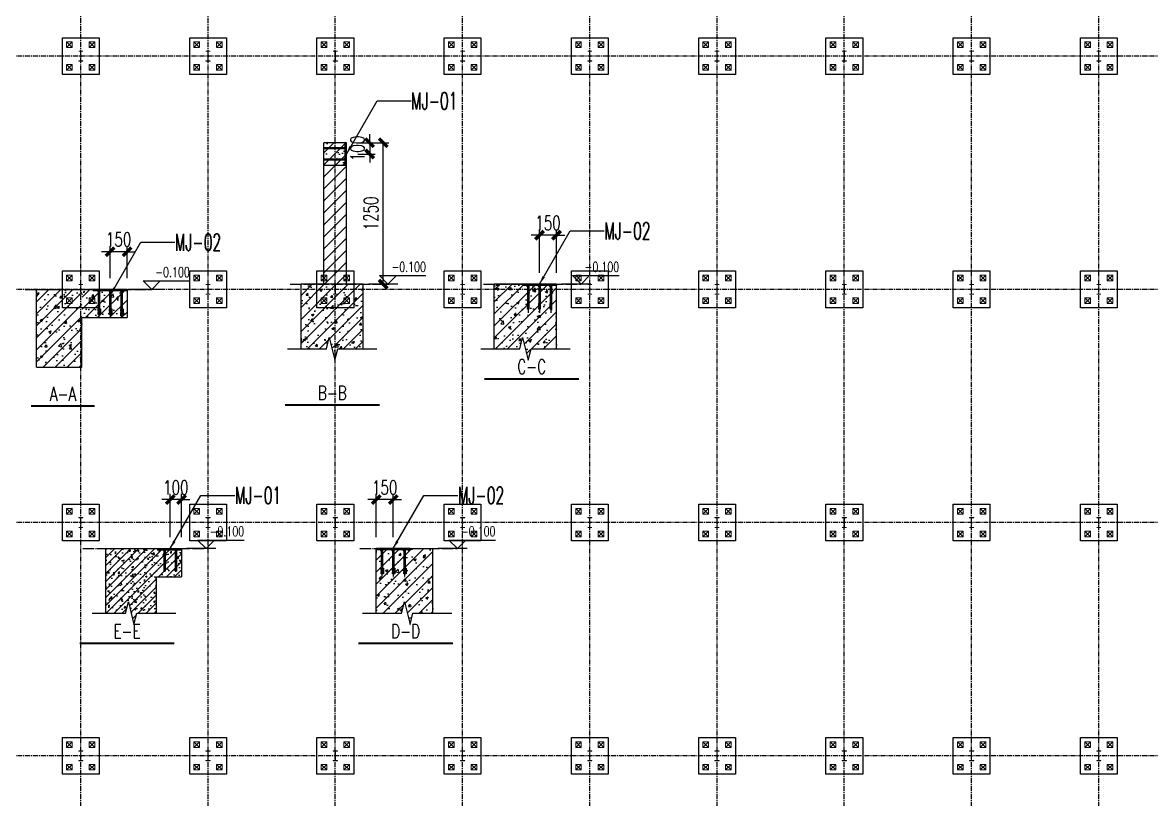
# Model space of a CAD drawing. Extents: x 782294 to 1727252, y -631030 to 17645.
# Drawn here: x 1080437 to 1160275, y -384468 to -329516 of the extents above; entities that cross this region are included whole.
import ezdxf
from ezdxf.enums import TextEntityAlignment as Align

# ---------------------------------------------------------------- set-up
doc = ezdxf.new("R2010")
doc.units = 0
for name, pattern in [('CENTER', [2, 1.25, -0.25, 0.25, -0.25]), ('ZN-CENTER', [2, 1.25, -0.25, 0.25, -0.25]), ('ZN-DOTE', [2.42, 2, -0.2, 0.02, -0.2])]:
    doc.linetypes.add(name, pattern=pattern)
doc.layers.get('Defpoints').update_dxf_attribs({"color": 210})
for name, color, linetype in [('!ZN1-填充-8', 8, 'Continuous'), ('!ZN2-WALL-5', 5, 'Continuous'), ('!ZN3-铝板幕墙-3', 3, 'Continuous'), ('!ZN6-轴线-1', 1, 'ZN-CENTER'), ('20剖面图$0$PUB_HATCH', 8, 'Continuous'), ('2钢材断面', 2, 'Continuous'), ('3符号', 3, 'Continuous'), ('40钢材投影', 40, 'Continuous'), ('ALT_CEN-0-30', 1, 'CENTER'), ('DIM', 173, 'Continuous'), ('DOTE', 1, 'CENTER'), ('S-DOTE1', 140, 'CENTER'), ('S-HATCH1-W', 252, 'Continuous'), ('TEXT', 7, 'Continuous'), ('结构轮廓线', 1, 'Continuous')]:
    doc.layers.add(name, color=color, linetype=linetype)
doc.layers.add('S-col', color=2, linetype='Continuous', lineweight=0)
doc.layers.add('S-zhuang', color=1, linetype='Continuous', lineweight=0)
doc.styles.add('DHTEXT-1', font='romans.shx', dxfattribs={"width": 0.7, "bigfont": 'chinese.shx'})
doc.styles.add('卓越符号', font='ROMANS.shx', dxfattribs={"width": 0.7, "bigfont": 'CHINESE.shx'})
doc.dimstyles.new('ZN50', dxfattribs={"dimscale": 50, "dimtxt": 2.5, "dimasz": 1.5, "dimexe": 1, "dimexo": 2, "dimgap": 0.9, "dimtad": 1, "dimdec": 0, "dimdsep": 46, "dimtxsty": 'DHTEXT-1', "dimblk": 'ARCHTICK', "dimcen": 2.5, "dimclrd": 173, "dimclre": 173, "dimclrt": 7, "dimazin": 2, "dimtfac": 1, "dimtdec": 0, "dimtix": 1, "dimtmove": 2, "dimatfit": 3, "dimfxl": 0, "dimtolj": 1, "dimtzin": 12, "dimarcsym": 0})

# ---------------------------------------------------------------- blocks, each defined once
blk = doc.blocks.new('20250821100646')
at = {"layer": 'DOTE', "ltscale": 280}
for p, q in [((66300, -10067.4), (66300, 92720)), ((75300, -10067.4), (75300, 92720)), ((84300, -10067.4), (84300, 92720)), ((93300, -10067.4), (93300, 92720)), ((102300, -10067.4), (102300, 92720)), ((111300, -10067.4), (111300, 92720)), ((120300, -10067.4), (120300, 92720)), ((129300, -10067.4), (129300, 92720)), ((138300, -10067.4), (138300, 92720)), ((165204.2, 66000), (-11095.8, 66000)), ((165204.2, 49500), (-11095.8, 49500)), ((165204.2, 33000), (-11095.8, 33000)), ((165204.2, 16500), (-11095.8, 16500))]:
    blk.add_line(p, q, dxfattribs=at)
blk = doc.blocks.new('*U411')
at = {"const_width": 0.7}
blk.add_lwpolyline([(-11.26, 0), (11.26, 0)], dxfattribs=at)
at = {"color": 0, "style": '卓越符号', "width": 0.7, "flags": 8}
blk.add_attdef('图名', text='', height=5, dxfattribs=at).set_placement((0, 1.85), align=Align.CENTER)
blk.add_attdef('比例', (14.06, 1.85), '', height=4, dxfattribs=at)
blk = doc.blocks.new('20240319170557')
at = {"layer": '!ZN1-填充-8'}
h = blk.add_hatch(color=252, dxfattribs=at)
h.dxf.hatch_style = 1
h.paths.add_polyline_path([(-105, 114.7), (-112.9, 114.7), (-105, 106.7)])
h = blk.add_hatch(color=252, dxfattribs=at)
h.dxf.hatch_style = 1
h.paths.add_polyline_path([(-95, 106.7), (-105, 106.7), (-105, 114.7), (-95, 114.7)])
h = blk.add_hatch(color=252, dxfattribs=at)
h.dxf.hatch_style = 1
h.paths.add_polyline_path([(-95, 114.7), (-87.1, 114.7), (-95, 106.7)])
h = blk.add_hatch(color=252, dxfattribs=at)
h.dxf.hatch_style = 1
h.paths.add_polyline_path([(-5, 114.7), (-12.9, 114.7), (-5, 106.7)])
h = blk.add_hatch(color=252, dxfattribs=at)
h.dxf.hatch_style = 1
h.paths.add_polyline_path([(5, 106.7), (-5, 106.7), (-5, 114.7), (5, 114.7)])
h = blk.add_hatch(color=252, dxfattribs=at)
h.dxf.hatch_style = 1
h.paths.add_polyline_path([(5, 114.7), (12.9, 114.7), (5, 106.7)])
h = blk.add_hatch(color=252, dxfattribs=at)
h.dxf.hatch_style = 1
h.paths.add_polyline_path([(95, 114.7), (87.1, 114.7), (95, 106.7)])
h = blk.add_hatch(color=252, dxfattribs=at)
h.dxf.hatch_style = 1
h.paths.add_polyline_path([(105, 106.7), (95, 106.7), (95, 114.7), (105, 114.7)])
h = blk.add_hatch(color=252, dxfattribs=at)
h.dxf.hatch_style = 1
h.paths.add_polyline_path([(105, 114.7), (112.9, 114.7), (105, 106.7)])
at = {"color": 8}
for p, q in [((-90.8, -46.3), (-99.2, -46.3)), ((-90.8, -47.3), (-99.2, -47.3)), ((-90.8, -48.4), (-99.2, -48.4)), ((-90.8, -49.4), (-99.2, -49.4)), ((-90.8, -50.5), (-99.2, -50.5)), ((-90.8, -51.5), (-99.2, -51.5)), ((-90.8, -51.5), (-99.2, -51.5)), ((-90.8, -52.6), (-99.2, -52.6)), ((-90.8, -53.6), (-99.2, -53.6)), ((-90.8, -54.6), (-99.2, -54.6)), ((-90.8, -55.7), (-99.2, -55.7)), ((-90.8, -56.7), (-99.2, -56.7)), ((-90.8, -57.8), (-99.2, -57.8)), ((-90.8, -58.8), (-99.2, -58.8)), ((-90.8, -59.9), (-99.2, -59.9)), ((-90.8, -60.9), (-99.2, -60.9)), ((-90.8, -62), (-99.2, -62)), ((-90.8, -62), (-99.2, -62)), ((-90.8, -63), (-99.2, -63)), ((-90.8, -64), (-99.2, -64)), ((-90.8, -65.1), (-99.2, -65.1)), ((-90.8, -66.1), (-99.2, -66.1)), ((-90.8, -67.2), (-99.2, -67.2)), ((-90.8, -68.2), (-99.2, -68.2)), ((-90.8, -69.3), (-99.2, -69.3)), ((-90.8, -70.3), (-99.2, -70.3)), ((-90.8, -71.3), (-99.2, -71.3)), ((-90.8, -72.4), (-99.2, -72.4)), ((-90.8, -73.4), (-99.2, -73.4)), ((-90.8, -74.5), (-99.2, -74.5)), ((-90.8, -75.5), (-99.2, -75.5)), ((-90.8, -76.6), (-99.2, -76.6)), ((-90.8, -77.6), (-99.2, -77.6)), ((-90.8, -78.6), (-99.2, -78.6)), ((-90.8, -79.7), (-99.2, -79.7)), ((-90.8, -80.7), (-99.2, -80.7)), ((-90.8, -81.8), (-99.2, -81.8)), ((-90.8, -82.8), (-99.2, -82.8)), ((-90.8, -83.9), (-99.2, -83.9)), ((-90.8, -84.9), (-99.2, -84.9)), ((-90.8, -86), (-99.2, -86)), ((-90.8, -87), (-99.2, -87)), ((-90.8, -88), (-99.2, -88)), ((-90.8, -89.1), (-99.2, -89.1)), ((-90.8, -90.1), (-99.2, -90.1)), ((-90.8, -91.2), (-99.2, -91.2)), ((-90.8, -92.2), (-99.2, -92.2)), ((-90.8, -93.3), (-99.2, -93.3)), ((-90.8, -94.3), (-99.2, -94.3)), ((9.2, -46.3), (0.8, -46.3)), ((9.2, -47.3), (0.8, -47.3)), ((9.2, -48.4), (0.8, -48.4)), ((9.2, -49.4), (0.8, -49.4)), ((9.2, -50.5), (0.8, -50.5)), ((9.2, -51.5), (0.8, -51.5)), ((9.2, -51.5), (0.8, -51.5)), ((9.2, -52.6), (0.8, -52.6)), ((9.2, -53.6), (0.8, -53.6)), ((9.2, -54.6), (0.8, -54.6)), ((9.2, -55.7), (0.8, -55.7)), ((9.2, -56.7), (0.8, -56.7)), ((9.2, -57.8), (0.8, -57.8)), ((9.2, -58.8), (0.8, -58.8)), ((9.2, -59.9), (0.8, -59.9)), ((9.2, -60.9), (0.8, -60.9)), ((9.2, -62), (0.8, -62)), ((9.2, -62), (0.8, -62)), ((9.2, -63), (0.8, -63)), ((9.2, -64), (0.8, -64)), ((9.2, -65.1), (0.8, -65.1)), ((9.2, -66.1), (0.8, -66.1)), ((9.2, -67.2), (0.8, -67.2)), ((9.2, -68.2), (0.8, -68.2)), ((9.2, -69.3), (0.8, -69.3)), ((9.2, -70.3), (0.8, -70.3)), ((9.2, -71.3), (0.8, -71.3)), ((9.2, -72.4), (0.8, -72.4)), ((9.2, -73.4), (0.8, -73.4)), ((9.2, -74.5), (0.8, -74.5)), ((9.2, -75.5), (0.8, -75.5)), ((9.2, -76.6), (0.8, -76.6)), ((9.2, -77.6), (0.8, -77.6)), ((9.2, -78.6), (0.8, -78.6)), ((9.2, -79.7), (0.8, -79.7)), ((9.2, -80.7), (0.8, -80.7)), ((9.2, -81.8), (0.8, -81.8)), ((9.2, -82.8), (0.8, -82.8)), ((9.2, -83.9), (0.8, -83.9)), ((9.2, -84.9), (0.8, -84.9)), ((9.2, -86), (0.8, -86)), ((9.2, -87), (0.8, -87)), ((9.2, -88), (0.8, -88)), ((9.2, -89.1), (0.8, -89.1)), ((9.2, -90.1), (0.8, -90.1)), ((9.2, -91.2), (0.8, -91.2)), ((9.2, -92.2), (0.8, -92.2)), ((9.2, -93.3), (0.8, -93.3)), ((9.2, -94.3), (0.8, -94.3)), ((109.2, -46.3), (100.8, -46.3)), ((109.2, -47.3), (100.8, -47.3)), ((109.2, -48.4), (100.8, -48.4)), ((109.2, -49.4), (100.8, -49.4)), ((109.2, -50.5), (100.8, -50.5)), ((109.2, -51.5), (100.8, -51.5)), ((109.2, -51.5), (100.8, -51.5)), ((109.2, -52.6), (100.8, -52.6)), ((109.2, -53.6), (100.8, -53.6)), ((109.2, -54.6), (100.8, -54.6)), ((109.2, -55.7), (100.8, -55.7)), ((109.2, -56.7), (100.8, -56.7)), ((109.2, -57.8), (100.8, -57.8)), ((109.2, -58.8), (100.8, -58.8)), ((109.2, -59.9), (100.8, -59.9)), ((109.2, -60.9), (100.8, -60.9)), ((109.2, -62), (100.8, -62)), ((109.2, -62), (100.8, -62)), ((109.2, -63), (100.8, -63)), ((109.2, -64), (100.8, -64)), ((109.2, -65.1), (100.8, -65.1)), ((109.2, -66.1), (100.8, -66.1)), ((109.2, -67.2), (100.8, -67.2)), ((109.2, -68.2), (100.8, -68.2)), ((109.2, -69.3), (100.8, -69.3)), ((109.2, -70.3), (100.8, -70.3)), ((109.2, -71.3), (100.8, -71.3)), ((109.2, -72.4), (100.8, -72.4)), ((109.2, -73.4), (100.8, -73.4)), ((109.2, -74.5), (100.8, -74.5)), ((109.2, -75.5), (100.8, -75.5)), ((109.2, -76.6), (100.8, -76.6)), ((109.2, -77.6), (100.8, -77.6)), ((109.2, -78.6), (100.8, -78.6)), ((109.2, -79.7), (100.8, -79.7)), ((109.2, -80.7), (100.8, -80.7)), ((109.2, -81.8), (100.8, -81.8)), ((109.2, -82.8), (100.8, -82.8)), ((109.2, -83.9), (100.8, -83.9)), ((109.2, -84.9), (100.8, -84.9)), ((109.2, -86), (100.8, -86)), ((109.2, -87), (100.8, -87)), ((109.2, -88), (100.8, -88)), ((109.2, -89.1), (100.8, -89.1)), ((109.2, -90.1), (100.8, -90.1)), ((109.2, -91.2), (100.8, -91.2)), ((109.2, -92.2), (100.8, -92.2)), ((109.2, -93.3), (100.8, -93.3)), ((109.2, -94.3), (100.8, -94.3))]:
    blk.add_line(p, q, dxfattribs=at)
at = {"layer": '2钢材断面'}
for p, q in [((-150, 126.7), (-150, 114.7)), ((150, 126.7), (-150, 126.7)), ((-94, 114.7), (-150, 114.7)), ((94, 114.7), (-94, 114.7)), ((150, 114.7), (94, 114.7)), ((150, 126.7), (150, 114.7))]:
    blk.add_line(p, q, dxfattribs=at)
at = {"layer": '40钢材投影'}
for p, q in [((-105, 106.7), (-112.9, 114.7)), ((-105, 114.7), (-105, -95.3)), ((-95, 114.7), (-95, -95.3)), ((-95, 106.7), (-87.1, 114.7)), ((-5, 106.7), (-12.9, 114.7)), ((-5, 114.7), (-5, -95.3)), ((5, 114.7), (5, -95.3)), ((5, 106.7), (12.9, 114.7)), ((95, 106.7), (87.1, 114.7)), ((95, 114.7), (95, -95.3)), ((105, 114.7), (105, -95.3)), ((105, 106.7), (112.9, 114.7)), ((-95, -95.3), (-105, -95.3)), ((5, -95.3), (-5, -95.3)), ((105, -95.3), (95, -95.3))]:
    blk.add_line(p, q, dxfattribs=at)
for points in [[(-105, -67.3), (-105, -45.3), (-95, -45.3), (-95, -95.3), (-105, -95.3), (-105, -79.3)], [(-95, -67.3), (-95, -45.3), (-85, -45.3), (-85, -95.3), (-95, -95.3), (-95, -79.3)], [(-5, -67.3), (-5, -45.3), (5, -45.3), (5, -95.3), (-5, -95.3), (-5, -79.3)], [(5, -67.3), (5, -45.3), (15, -45.3), (15, -95.3), (5, -95.3), (5, -79.3)], [(95, -67.3), (95, -45.3), (105, -45.3), (105, -95.3), (95, -95.3), (95, -79.3)], [(105, -67.3), (105, -45.3), (115, -45.3), (115, -95.3), (105, -95.3), (105, -79.3)]]:
    blk.add_lwpolyline(points, dxfattribs=at)
at = {"layer": 'ALT_CEN-0-30', "ltscale": 0.3}
for p, q in [((-100, 126.7), (-100, -126.7)), ((0, 126.7), (0, -126.7)), ((100, 126.7), (100, -126.7))]:
    blk.add_line(p, q, dxfattribs=at)
blk = doc.blocks.new('*U24')
at = {"ltscale": 10}
blk.add_line((3.48, 0), (-6.85, 0), dxfattribs=at)
blk.add_lwpolyline([(3, 3), (0, 0), (-3, 3), (13.45, 3)])
at = {"color": 0, "style": '卓越符号', "width": 0.7, "flags": 8}
blk.add_attdef('±0.000', text='', height=3.5, dxfattribs=at).set_placement((13.45, 4.35), align=Align.RIGHT)
blk = doc.blocks.new('_ArchTick')
at = {"color": 0, "linetype": 'ByBlock', "const_width": 0.4}
blk.add_lwpolyline([(-0.5, -0.5), (0.5, 0.5)], dxfattribs=at)
blk = doc.blocks.new('*D358')
at = {"layer": 'Defpoints', "color": 0, "ltscale": 500, "transparency": 16777216}
for p in [(337126.7, -407108.9), (337126.7, -407441.2), (337276.7, -407441.2)]:
    blk.add_point(p, dxfattribs=at)
at = {"layer": 'DIM', "color": 173, "linetype": 'ByBlock', "lineweight": -2, "ltscale": 500, "transparency": 16777216}
for p, q in [((337126.7, -407341.2), (337126.7, -407058.9)), ((337276.7, -407341.2), (337276.7, -407058.9)), ((337126.7, -407108.9), (337051.7, -407108.9)), ((337276.7, -407108.9), (337126.7, -407108.9)), ((337276.7, -407108.9), (337351.7, -407108.9))]:
    blk.add_line(p, q, dxfattribs=at)
at = {"layer": 'DIM', "color": 173, "lineweight": -2, "ltscale": 500, "transparency": 16777216, "xscale": 75, "yscale": 75, "zscale": 75}
blk.add_blockref('_ArchTick', (337126.7, -407108.9), dxfattribs=at)
at = {"layer": 'DIM', "color": 173, "lineweight": -2, "ltscale": 500, "transparency": 16777216, "xscale": 75, "yscale": 75, "zscale": 75, "rotation": 180}
blk.add_blockref('_ArchTick', (337276.7, -407108.9), dxfattribs=at)
at = {"layer": 'DIM', "color": 7, "ltscale": 500, "transparency": 16777216, "insert": (337201.7, -407001.4), "char_height": 125, "attachment_point": 5, "style": 'DHTEXT-1'}
blk.add_mtext('\\A1;150', dxfattribs=at)
blk = doc.blocks.new('A$Cec10f56f')
at = {"layer": '!ZN1-填充-8'}
h = blk.add_hatch(color=252, dxfattribs=at)
h.dxf.hatch_style = 1
h.paths.add_polyline_path([(10, 55), (10, 62.9), (18, 55)])
h = blk.add_hatch(color=252, dxfattribs=at)
h.dxf.hatch_style = 1
h.paths.add_polyline_path([(18, 55), (18, 45), (10, 45), (10, 55)])
h = blk.add_hatch(color=252, dxfattribs=at)
h.dxf.hatch_style = 1
h.paths.add_polyline_path([(10, 45), (10, 37.1), (18, 45)])
h = blk.add_hatch(color=252, dxfattribs=at)
h.dxf.hatch_style = 1
h.paths.add_polyline_path([(10, -45), (10, -37.1), (18, -45)])
h = blk.add_hatch(color=252, dxfattribs=at)
h.dxf.hatch_style = 1
h.paths.add_polyline_path([(18, -45), (18, -55), (10, -55), (10, -45)])
h = blk.add_hatch(color=252, dxfattribs=at)
h.dxf.hatch_style = 1
h.paths.add_polyline_path([(10, -55), (10, -62.9), (18, -55)])
at = {"layer": '2钢材断面'}
for p, q in [((0, 100), (10, 100)), ((0, 100), (0, -100)), ((10, 100), (10, 45)), ((10, 45), (10, -44)), ((10, -44), (10, -100)), ((0, -100), (10, -100))]:
    blk.add_line(p, q, dxfattribs=at)
at = {"layer": '40钢材投影'}
for p, q in [((18, 55), (10, 62.9)), ((10, 55), (200, 55)), ((10, 45), (200, 45)), ((18, 45), (10, 37.1)), ((200, 55), (200, 45)), ((18, -45), (10, -37.1)), ((10, -45), (200, -45)), ((10, -55), (200, -55)), ((18, -55), (10, -62.9)), ((200, -45), (200, -55))]:
    blk.add_line(p, q, dxfattribs=at)
for points in [[(172, 45), (150, 45), (150, 55), (200, 55), (200, 45), (184, 45)], [(172, -55), (150, -55), (150, -45), (200, -45), (200, -55), (184, -55)]]:
    blk.add_lwpolyline(points, dxfattribs=at)
at = {"layer": 'ALT_CEN-0-30', "ltscale": 0.3}
for p, q in [((0, 50), (197.8, 50)), ((0, -50), (197.8, -50))]:
    blk.add_line(p, q, dxfattribs=at)
blk = doc.blocks.new('*U415')
at = {"const_width": 0.7}
blk.add_lwpolyline([(-16.73, 0), (16.73, 0)], dxfattribs=at)
at = {"color": 0, "style": '卓越符号', "width": 0.7, "flags": 8}
blk.add_attdef('图名', text='', height=5, dxfattribs=at).set_placement((0, 1.85), align=Align.CENTER)
blk.add_attdef('比例', (19.53, 1.85), '', height=4, dxfattribs=at)
blk = doc.blocks.new('*D359')
at = {"layer": 'Defpoints', "color": 0, "ltscale": 500, "transparency": 16777216}
for p in [(339215.4, -406191.2), (339215.4, -406291.2), (339421.2, -406291.2)]:
    blk.add_point(p, dxfattribs=at)
at = {"layer": 'DIM', "color": 173, "linetype": 'ByBlock', "lineweight": -2, "ltscale": 500, "transparency": 16777216}
for p, q in [((339421.2, -406191.2), (339421.2, -406116.2)), ((339315.4, -406191.2), (339471.2, -406191.2)), ((339421.2, -406191.2), (339421.2, -406291.2)), ((339315.4, -406291.2), (339471.2, -406291.2)), ((339421.2, -406291.2), (339421.2, -406366.2))]:
    blk.add_line(p, q, dxfattribs=at)
at = {"layer": 'DIM', "color": 173, "lineweight": -2, "ltscale": 500, "transparency": 16777216, "xscale": 75, "yscale": 75, "zscale": 75}
for p, rotation in [((339421.2, -406191.2), 270), ((339421.2, -406291.2), 90)]:
    blk.add_blockref('_ArchTick', p, dxfattribs=dict(at, rotation=rotation))
at = {"layer": 'DIM', "color": 7, "ltscale": 500, "transparency": 16777216, "insert": (339313.7, -406241.2), "char_height": 125, "attachment_point": 5, "rotation": 90, "style": 'DHTEXT-1'}
blk.add_mtext('\\A1;100', dxfattribs=at)
blk = doc.blocks.new('*D360')
at = {"layer": 'Defpoints', "color": 0, "ltscale": 500, "transparency": 16777216}
for p in [(339215.4, -406191.2), (339540.4, -406191.2), (339411.3, -407441.2)]:
    blk.add_point(p, dxfattribs=at)
at = {"layer": 'DIM', "color": 173, "linetype": 'ByBlock', "lineweight": -2, "ltscale": 500, "transparency": 16777216}
for p, q in [((339315.4, -406191.2), (339590.4, -406191.2)), ((339540.4, -407441.2), (339540.4, -406191.2)), ((339511.3, -407441.2), (339590.4, -407441.2))]:
    blk.add_line(p, q, dxfattribs=at)
at = {"layer": 'DIM', "color": 173, "lineweight": -2, "ltscale": 500, "transparency": 16777216, "xscale": 75, "yscale": 75, "zscale": 75}
for p, rotation in [((339540.4, -406191.2), 90), ((339540.4, -407441.2), 270)]:
    blk.add_blockref('_ArchTick', p, dxfattribs=dict(at, rotation=rotation))
at = {"layer": 'DIM', "color": 7, "ltscale": 500, "transparency": 16777216, "insert": (339432.9, -406816.2), "char_height": 125, "attachment_point": 5, "rotation": 90, "style": 'DHTEXT-1'}
blk.add_mtext('\\A1;1250', dxfattribs=at)
blk = doc.blocks.new('20240319182556')
at = {"layer": '!ZN1-填充-8'}
h = blk.add_hatch(color=252, dxfattribs=at)
h.dxf.hatch_style = 1
h.paths.add_polyline_path([(12, 105), (12, 112.9), (20, 105)])
h = blk.add_hatch(color=252, dxfattribs=at)
h.dxf.hatch_style = 1
h.paths.add_polyline_path([(20, 105), (20, 95), (12, 95), (12, 105)])
h = blk.add_hatch(color=252, dxfattribs=at)
h.dxf.hatch_style = 1
h.paths.add_polyline_path([(12, 95), (12, 87.1), (20, 95)])
h = blk.add_hatch(color=252, dxfattribs=at)
h.dxf.hatch_style = 1
h.paths.add_polyline_path([(12, 5), (12, 12.9), (20, 5)])
h = blk.add_hatch(color=252, dxfattribs=at)
h.dxf.hatch_style = 1
h.paths.add_polyline_path([(20, 5), (20, -5), (12, -5), (12, 5)])
h = blk.add_hatch(color=252, dxfattribs=at)
h.dxf.hatch_style = 1
h.paths.add_polyline_path([(12, -5), (12, -12.9), (20, -5)])
h = blk.add_hatch(color=252, dxfattribs=at)
h.dxf.hatch_style = 1
h.paths.add_polyline_path([(12, -95), (12, -87.1), (20, -95)])
h = blk.add_hatch(color=252, dxfattribs=at)
h.dxf.hatch_style = 1
h.paths.add_polyline_path([(20, -95), (20, -105), (12, -105), (12, -95)])
h = blk.add_hatch(color=252, dxfattribs=at)
h.dxf.hatch_style = 1
h.paths.add_polyline_path([(12, -105), (12, -112.9), (20, -105)])
at = {"layer": '2钢材断面'}
for p, q in [((0, 150), (12, 150)), ((0, 150), (0, -150)), ((12, 150), (12, 94)), ((12, 94), (12, -94)), ((12, -94), (12, -150)), ((0, -150), (12, -150))]:
    blk.add_line(p, q, dxfattribs=at)
at = {"layer": '40钢材投影'}
for p, q in [((20, 105), (12, 112.9)), ((12, 105), (222, 105)), ((222, 105), (222, 95)), ((12, 95), (222, 95)), ((20, 95), (12, 87.1)), ((20, 5), (12, 12.9)), ((12, 5), (222, 5)), ((222, 5), (222, -5)), ((12, -5), (222, -5)), ((20, -5), (12, -12.9)), ((20, -95), (12, -87.1)), ((12, -95), (222, -95)), ((222, -95), (222, -105)), ((12, -105), (222, -105)), ((20, -105), (12, -112.9))]:
    blk.add_line(p, q, dxfattribs=at)
for points in [[(194, 95), (172, 95), (172, 105), (222, 105), (222, 95), (206, 95)], [(194, -5), (172, -5), (172, 5), (222, 5), (222, -5), (206, -5)], [(194, -105), (172, -105), (172, -95), (222, -95), (222, -105), (206, -105)]]:
    blk.add_lwpolyline(points, dxfattribs=at)
at = {"layer": 'ALT_CEN-0-30', "ltscale": 0.3}
for p, q in [((0, 100), (253.5, 100)), ((0, 0), (253.5, 0)), ((0, -100), (253.5, -100))]:
    blk.add_line(p, q, dxfattribs=at)
blk = doc.blocks.new('*D361')
at = {"layer": 'Defpoints', "color": 0, "ltscale": 500, "transparency": 16777216}
for p in [(340922.5, -407008.3), (340922.5, -407441.2), (341072.5, -407441.2)]:
    blk.add_point(p, dxfattribs=at)
at = {"layer": 'DIM', "color": 173, "linetype": 'ByBlock', "lineweight": -2, "ltscale": 500, "transparency": 16777216}
for p, q in [((340922.5, -407341.2), (340922.5, -406958.3)), ((341072.5, -407341.2), (341072.5, -406958.3)), ((340922.5, -407008.3), (340847.5, -407008.3)), ((341072.5, -407008.3), (340922.5, -407008.3)), ((341072.5, -407008.3), (341147.5, -407008.3))]:
    blk.add_line(p, q, dxfattribs=at)
at = {"layer": 'DIM', "color": 173, "lineweight": -2, "ltscale": 500, "transparency": 16777216, "xscale": 75, "yscale": 75, "zscale": 75}
blk.add_blockref('_ArchTick', (340922.5, -407008.3), dxfattribs=at)
at = {"layer": 'DIM', "color": 173, "lineweight": -2, "ltscale": 500, "transparency": 16777216, "xscale": 75, "yscale": 75, "zscale": 75, "rotation": 180}
blk.add_blockref('_ArchTick', (341072.5, -407008.3), dxfattribs=at)
at = {"layer": 'DIM', "color": 7, "ltscale": 500, "transparency": 16777216, "insert": (340997.5, -406900.8), "char_height": 125, "attachment_point": 5, "style": 'DHTEXT-1'}
blk.add_mtext('\\A1;150', dxfattribs=at)
blk = doc.blocks.new('*U416')
at = {"const_width": 0.7}
blk.add_lwpolyline([(-16.73, 0), (16.73, 0)], dxfattribs=at)
at = {"color": 0, "style": '卓越符号', "width": 0.7, "flags": 8}
blk.add_attdef('图名', text='', height=5, dxfattribs=at).set_placement((0, 1.85), align=Align.CENTER)
blk.add_attdef('比例', (19.53, 1.85), '', height=4, dxfattribs=at)
blk = doc.blocks.new('*D362')
at = {"layer": 'Defpoints', "color": 0, "ltscale": 500, "transparency": 16777216}
for p in [(342669.2, -407008.3), (342669.2, -407441.2), (342819.2, -407441.2)]:
    blk.add_point(p, dxfattribs=at)
at = {"layer": 'DIM', "color": 173, "linetype": 'ByBlock', "lineweight": -2, "ltscale": 500, "transparency": 16777216}
for p, q in [((342669.2, -407341.2), (342669.2, -406958.3)), ((342819.2, -407341.2), (342819.2, -406958.3)), ((342669.2, -407008.3), (342594.2, -407008.3)), ((342819.2, -407008.3), (342669.2, -407008.3)), ((342819.2, -407008.3), (342894.2, -407008.3))]:
    blk.add_line(p, q, dxfattribs=at)
at = {"layer": 'DIM', "color": 173, "lineweight": -2, "ltscale": 500, "transparency": 16777216, "xscale": 75, "yscale": 75, "zscale": 75}
blk.add_blockref('_ArchTick', (342669.2, -407008.3), dxfattribs=at)
at = {"layer": 'DIM', "color": 173, "lineweight": -2, "ltscale": 500, "transparency": 16777216, "xscale": 75, "yscale": 75, "zscale": 75, "rotation": 180}
blk.add_blockref('_ArchTick', (342819.2, -407008.3), dxfattribs=at)
at = {"layer": 'DIM', "color": 7, "ltscale": 500, "transparency": 16777216, "insert": (342744.2, -406900.8), "char_height": 125, "attachment_point": 5, "style": 'DHTEXT-1'}
blk.add_mtext('\\A1;150', dxfattribs=at)
blk = doc.blocks.new('*U417')
at = {"const_width": 0.7}
blk.add_lwpolyline([(-16.73, 0), (16.73, 0)], dxfattribs=at)
at = {"color": 0, "style": '卓越符号', "width": 0.7, "flags": 8}
blk.add_attdef('图名', text='', height=5, dxfattribs=at).set_placement((0, 1.85), align=Align.CENTER)
blk.add_attdef('比例', (19.53, 1.85), '', height=4, dxfattribs=at)
blk = doc.blocks.new('*D363')
at = {"layer": 'Defpoints', "color": 0, "ltscale": 500, "transparency": 16777216}
for p in [(345208.9, -407008.3), (345208.9, -407441.2), (345308.9, -407441.2)]:
    blk.add_point(p, dxfattribs=at)
at = {"layer": 'DIM', "color": 173, "linetype": 'ByBlock', "lineweight": -2, "ltscale": 500, "transparency": 16777216}
for p, q in [((345208.9, -407341.2), (345208.9, -406958.3)), ((345308.9, -407341.2), (345308.9, -406958.3)), ((345208.9, -407008.3), (345133.9, -407008.3)), ((345308.9, -407008.3), (345208.9, -407008.3)), ((345308.9, -407008.3), (345383.9, -407008.3))]:
    blk.add_line(p, q, dxfattribs=at)
at = {"layer": 'DIM', "color": 173, "lineweight": -2, "ltscale": 500, "transparency": 16777216, "xscale": 75, "yscale": 75, "zscale": 75}
blk.add_blockref('_ArchTick', (345208.9, -407008.3), dxfattribs=at)
at = {"layer": 'DIM', "color": 173, "lineweight": -2, "ltscale": 500, "transparency": 16777216, "xscale": 75, "yscale": 75, "zscale": 75, "rotation": 180}
blk.add_blockref('_ArchTick', (345308.9, -407008.3), dxfattribs=at)
at = {"layer": 'DIM', "color": 7, "ltscale": 500, "transparency": 16777216, "insert": (345258.9, -406900.8), "char_height": 125, "attachment_point": 5, "style": 'DHTEXT-1'}
blk.add_mtext('\\A1;100', dxfattribs=at)
blk = doc.blocks.new('*U412')
at = {"const_width": 0.7}
blk.add_lwpolyline([(-16.73, 0), (16.73, 0)], dxfattribs=at)
at = {"color": 0, "style": '卓越符号', "width": 0.7, "flags": 8}
blk.add_attdef('图名', text='', height=5, dxfattribs=at).set_placement((0, 1.85), align=Align.CENTER)
blk.add_attdef('比例', (19.53, 1.85), '', height=4, dxfattribs=at)
blk = doc.blocks.new('20250922145540')
at = {"layer": 'S-col'}
blk.add_lwpolyline([(-195790, 766820), (-195490, 766820), (-195490, 766808), (-195636, 766808), (-195636, 766132), (-195490, 766132), (-195490, 766120), (-195790, 766120), (-195790, 766132), (-195644, 766132), (-195644, 766808), (-195790, 766808)], close=True, dxfattribs=at)
blk = doc.blocks.new('S-ZHUANG-400')
at = {"layer": 'S-zhuang'}
for p, q in [((200, -200), (-200, 200)), ((-200, -200), (200, 200))]:
    blk.add_line(p, q, dxfattribs=at)
blk.add_lwpolyline([(-200, 200), (200, 200), (200, -200), (-200, -200)], close=True, dxfattribs=at)
blk = doc.blocks.new('CT4')
at = {"layer": 'S-DOTE1', "ltscale": 0.25}
for p, q in [((-99971, -169242), (-100091, -169242)), ((-100031, -169182), (-100031, -169302))]:
    blk.add_line(p, q, dxfattribs=at)
at = {"layer": 'S-HATCH1-W'}
blk.add_lwpolyline([(-101331, -170542), (-101331, -167942), (-98731, -167942), (-98731, -170542)], close=True, dxfattribs=at)
at = {"layer": 'S-zhuang', "rotation": 90}
for p in [(-100831, -168442), (-99231, -168442), (-100831, -170042), (-99231, -170042)]:
    blk.add_blockref('S-ZHUANG-400', p, dxfattribs=at)
blk = doc.blocks.new('A$C8df6222d')
at = {"layer": 'S-col'}
blk.add_lwpolyline([(129150, 49850), (129450, 49850), (129450, 49838), (129304, 49838), (129304, 49162), (129450, 49162), (129450, 49150), (129150, 49150), (129150, 49162), (129296, 49162), (129296, 49838), (129150, 49838)], close=True, dxfattribs=at)
for p in [(261940, -700470), (270940, -700470), (279940, -700470), (288940, -700470), (297940, -700470), (306940, -700470), (315940, -700470), (324940, -700470), (333940, -700470), (261940, -716970), (270940, -716970), (279940, -716970), (288940, -716970), (297940, -716970), (306940, -716970), (315940, -716970), (333940, -716970), (261940, -733470), (270940, -733470), (279940, -733470), (288940, -733470), (297940, -733470), (306940, -733470), (315940, -733470), (324940, -733470), (333940, -733470), (261940, -749970), (270940, -749970), (279940, -749970), (288940, -749970), (297940, -749970), (306940, -749970), (315940, -749970), (324940, -749970), (333940, -749970)]:
    blk.add_blockref('20250922145540', p)
at = {"layer": 'S-zhuang'}
for p in [(166331, 235242), (175331, 235242), (184331, 235242), (193331, 235242), (202331, 235242), (211331, 235242), (220331, 235242), (229331, 235242), (238331, 235242), (166331, 218742), (175331, 218742), (184331, 218742), (193331, 218742), (202331, 218742), (211331, 218742), (220331, 218742), (229331, 218742), (238331, 218742), (166331, 202242), (175331, 202242), (184331, 202242), (193331, 202242), (202331, 202242), (211331, 202242), (220331, 202242), (229331, 202242), (238331, 202242), (166331, 185742), (175331, 185742), (184331, 185742), (193331, 185742), (202331, 185742), (211331, 185742), (220331, 185742), (229331, 185742), (238331, 185742)]:
    blk.add_blockref('CT4', p, dxfattribs=at)
blk = doc.blocks.new('20250913091938')
at = {"layer": '20剖面图$0$PUB_HATCH'}
h = blk.add_hatch(dxfattribs=at)
h.set_pattern_fill('钢筋混凝土', color=256, scale=30, style=0)
h.set_pattern_definition([(45, (1031571.1, -567171.155), (-53.0330086, 53.0330086), []), (50, (1031571.1, -567171.16), (215.178055, -18.82564), [22.5, -247.5]), (355, (1031571.1, -567171.16), (-41.6254, 225.65764), [18, -198]), (100.4514, (1031589.03, -567172.72), (173.552815, 206.831863), [19.122057, -210.342634]), (46.1842, (1031571.1, -567111.16), (320.172315, -49.655704), [33.75, -371.25]), (96.6356, (1031597.78, -567115.3), (280.39881, 292.23536), [28.68309, -315.5139]), (351.1842, (1031571.1, -567111.16), (280.39858, 292.23558), [27, -297]), (21, (1031601.1, -567126.16), (179.072116, -120.785667), [22.5, -247.5]), (326, (1031601.1, -567126.16), (72.9946, 217.545014), [18, -198]), (71.4514, (1031616.02, -567136.22), (252.06679, 96.75915), [19.122057, -210.342634]), (37.5, (1031571.1, -567171.155), (3.6479566, 99.868156), [0, -195.6, 0, -201, 0, -198.75]), (7.5, (1031571.1, -567171.16), (78.920861, 118.323514), [0, -114.6, 0, -191.1, 0, -75.75]), (327.5, (1031504.2, -567171.155), (160.146731, -6.7664615), [0, -75, 0, -234, 0, -310.5]), (317.5, (1031474.2, -567171.16), (174.95585, 30.031495), [0, -97.5, 0, -155.4, 0, -220.5])])
h.paths.add_polyline_path([(167.1, 298.8), (167.1, 986.3), (-232.9, 986.3), (-232.9, 298.8)])
h = blk.add_hatch(dxfattribs=at)
h.set_pattern_fill('钢筋混凝土', color=256, scale=30, style=0)
h.set_pattern_definition([(45, (1654277.55, -567221.155), (-53.0330086, 53.0330086), []), (50, (1654277.55, -567221.16), (215.178055, -18.82564), [22.5, -247.5]), (355, (1654277.55, -567221.16), (-41.6254, 225.65764), [18, -198]), (100.4514, (1654295.48, -567222.72), (173.552815, 206.831863), [19.122057, -210.342634]), (46.1842, (1654277.55, -567161.16), (320.172315, -49.655704), [33.75, -371.25]), (96.6356, (1654304.23, -567165.3), (280.39881, 292.23536), [28.683086, -315.5139]), (351.1842, (1654277.55, -567161.16), (280.398584, 292.23558), [27, -297]), (21, (1654307.55, -567176.16), (179.072116, -120.785667), [22.5, -247.5]), (326, (1654307.55, -567176.16), (72.9946, 217.545014), [18, -198]), (71.4514, (1654322.47, -567186.22), (252.066789, 96.75915), [19.122057, -210.342634]), (37.5, (1654277.55, -567221.155), (3.6479566, 99.868156), [0, -195.6, 0, -201, 0, -198.75]), (7.5, (1654277.55, -567221.16), (78.920861, 118.3235136), [0, -114.6, 0, -191.1, 0, -75.75]), (327.5, (1654210.65, -567221.155), (160.146731, -6.7664615), [0, -75, 0, -234, 0, -310.5]), (317.5, (1654180.65, -567221.16), (174.955851, 30.031495), [0, -97.5, 0, -155.4, 0, -220.5])])
h.paths.add_polyline_path([(168.8, 986.3), (168.8, 736.3), (567.1, 736.3), (567.1, 986.3)])
at = {"layer": '!ZN2-WALL-5'}
for p, q in [((-232.9, 298.8), (-232.9, 986.3)), ((-232.9, 986.3), (567.1, 986.3)), ((567.1, 986.3), (567.1, 736.3)), ((167.1, 298.8), (167.1, 736.3)), ((167.1, 736.3), (567.1, 736.3)), ((-232.9, 298.8), (167.1, 298.8))]:
    blk.add_line(p, q, dxfattribs=at)
at = {"layer": '!ZN6-轴线-1', "color": 1, "linetype": 'ZN-DOTE', "ltscale": 50}
blk.add_line((-335.2, 986.3), (785.3, 986.3), dxfattribs=at)
at = {"layer": '3符号', "color": 7}
ref = blk.add_blockref('*U24', (785.3, 986.3), dxfattribs=dict(at, xscale=25, yscale=25, zscale=25))
ref.add_attrib('±0.000', '-0.100', dxfattribs={"layer": '0', "color": 0, "height": 87.5, "style": '卓越符号', "width": 0.7}).set_placement((1121.6, 1095), align=Align.RIGHT)
ref = blk.add_blockref('*U411', (0, -46.2), dxfattribs=dict(at, xscale=25, yscale=25, zscale=25))
ref.add_attrib('图名', 'A-A', dxfattribs={"layer": '0', "color": 0, "height": 125, "style": '卓越符号', "width": 0.7}).set_placement((0, 0), align=Align.CENTER)
at = {"layer": 'ALT_CEN-0-30', "linetype": 'ByBlock', "ltscale": 50}
blk.add_blockref('20240319170557', (417.1, 859.6), dxfattribs=at)
at = {"layer": 'TEXT', "ltscale": 500, "style": 'DHTEXT-1', "width": 0.6}
blk.add_text('MJ-02', height=150, dxfattribs=at).set_placement((989.9, 1402.3), align=Align.MIDDLE_LEFT)
at = {"layer": 'DIM', "ltscale": 500}
dim = blk.add_linear_dim(base=(417.1, 1318.6), p1=(567.1, 986.3), p2=(417.1, 986.3), dimstyle='ZN50', dxfattribs=at)
dim.commit()
dim.dimension.update_dxf_attribs({"geometry": '*D358', "text_midpoint": (492.1, 1426.1), "insert": (-336709.6, 408427.5)})
at = {"layer": 'DIM', "color": 1}
blk.add_leader([(417.1, 931.9), (688.7, 1402.3), (989.9, 1402.3)], dimstyle='ZN50', dxfattribs=at)
blk = doc.blocks.new('20250913091942')
at = {"layer": '20剖面图$0$PUB_HATCH'}
h = blk.add_hatch(dxfattribs=at)
h.set_pattern_fill('钢筋混凝土', color=256, scale=30, style=0)
h.set_pattern_definition([(45, (1565913.33, -567137.495), (-53.0330086, 53.0330086), []), (50, (1565913.33, -567137.5), (215.178055, -18.82564), [22.5, -247.5]), (355, (1565913.33, -567137.5), (-41.6254, 225.65764), [18, -198]), (100.4514, (1565931.26, -567139.06), (173.552815, 206.831863), [19.122057, -210.342634]), (46.1842, (1565913.33, -567077.5), (320.172315, -49.655704), [33.75, -371.25]), (96.6356, (1565940, -567081.63), (280.39881, 292.23536), [28.683086, -315.5139]), (351.1842, (1565913.33, -567077.5), (280.398584, 292.23558), [27, -297]), (21, (1565943.33, -567092.5), (179.072116, -120.785667), [22.5, -247.5]), (326, (1565943.33, -567092.5), (72.9946, 217.545014), [18, -198]), (71.4514, (1565958.25, -567102.56), (252.066789, 96.75915), [19.122057, -210.342634]), (37.5, (1565913.33, -567137.495), (3.6479566, 99.868156), [0, -195.6, 0, -201, 0, -198.75]), (7.5, (1565913.33, -567137.49), (78.920861, 118.3235136), [0, -114.6, 0, -191.1, 0, -75.75]), (327.5, (1565846.43, -567137.495), (160.146731, -6.7664615), [0, -75, 0, -234, 0, -310.5]), (317.5, (1565816.43, -567137.5), (174.955851, 30.031495), [0, -97.5, 0, -155.4, 0, -220.5])])
h.paths.add_polyline_path([(125.3, 2120), (-74.7, 2120), (-74.7, 2320), (125.3, 2320)])
h = blk.add_hatch(dxfattribs=at)
h.set_pattern_fill('普通砖', color=256, scale=30, style=0)
h.set_pattern_definition([(45, (1565913.33, -567033.64), (-53.0330298, 53.0330298), [])])
h.paths.add_polyline_path([(-74.7, 2120), (125.3, 2120), (125.3, 1070), (-74.7, 1070)])
h = blk.add_hatch(dxfattribs=at)
h.set_pattern_fill('钢筋混凝土', color=256, scale=30, style=0)
h.set_pattern_definition([(45, (1565963.33, -567087.495), (-53.0330086, 53.0330086), []), (50, (1565963.33, -567087.5), (215.178055, -18.82564), [22.5, -247.5]), (355, (1565963.33, -567087.5), (-41.6254, 225.65764), [18, -198]), (100.4514, (1565981.26, -567089.06), (173.552815, 206.831863), [19.122057, -210.342634]), (46.1842, (1565963.33, -567027.5), (320.172315, -49.655704), [33.75, -371.25]), (96.6356, (1565990, -567031.63), (280.39881, 292.23536), [28.683086, -315.5139]), (351.1842, (1565963.33, -567027.5), (280.398584, 292.23558), [27, -297]), (21, (1565993.33, -567042.5), (179.072116, -120.785667), [22.5, -247.5]), (326, (1565993.33, -567042.5), (72.9946, 217.545014), [18, -198]), (71.4514, (1566008.25, -567052.56), (252.066789, 96.75915), [19.122057, -210.342634]), (37.5, (1565963.33, -567087.495), (3.6479566, 99.868156), [0, -195.6, 0, -201, 0, -198.75]), (7.5, (1565963.33, -567087.49), (78.920861, 118.3235136), [0, -114.6, 0, -191.1, 0, -75.75]), (327.5, (1565896.43, -567087.495), (160.146731, -6.7664615), [0, -75, 0, -234, 0, -310.5]), (317.5, (1565866.43, -567087.5), (174.955851, 30.031495), [0, -97.5, 0, -155.4, 0, -220.5])])
h.paths.add_polyline_path([(-275.7, 498.6), (-50.7, 498.6), (-25.7, 598.6), (24.3, 398.6), (49.3, 498.6), (274.3, 498.6), (274.3, 1070), (-275.7, 1070)])
at = {"layer": '!ZN2-WALL-5'}
for p, q in [((-74.7, 2120), (-74.7, 2320)), ((125.3, 2320), (-74.7, 2320)), ((-74.7, 1070), (-74.7, 2120)), ((125.3, 2120), (-74.7, 2120)), ((125.3, 1070), (125.3, 2120)), ((274.3, 1070), (-275.7, 1070)), ((-275.7, 498.6), (-275.7, 1070)), ((274.3, 498.6), (274.3, 1070))]:
    blk.add_line(p, q, dxfattribs=at)
at = {"layer": '!ZN6-轴线-1', "color": 1, "linetype": 'ZN-DOTE', "ltscale": 50}
blk.add_line((-370.5, 1070), (492.5, 1070), dxfattribs=at)
at = {"layer": '3符号'}
blk.add_lwpolyline([(-395.7, 498.6), (-50.7, 498.6), (-25.7, 598.6), (24.3, 398.6), (49.3, 498.6), (394.3, 498.6)], dxfattribs=at)
at = {"layer": '3符号', "color": 7}
ref = blk.add_blockref('*U24', (492.5, 1070), dxfattribs=dict(at, xscale=25, yscale=25, zscale=25))
ref.add_attrib('±0.000', '-0.100', dxfattribs={"layer": '0', "color": 0, "height": 87.5, "style": '卓越符号', "width": 0.7}).set_placement((828.7, 1178.7), align=Align.RIGHT)
ref = blk.add_blockref('*U415', (0, 0), dxfattribs=dict(at, xscale=25, yscale=25, zscale=25))
ref.add_attrib('图名', 'B-B', dxfattribs={"layer": '0', "color": 0, "height": 125, "style": '卓越符号', "width": 0.7}).set_placement((0, 46.2), align=Align.CENTER)
at = {"layer": '40钢材投影', "color": 2, "ltscale": 500, "rotation": 180}
blk.add_blockref('A$Cec10f56f', (125.3, 2220), dxfattribs=at)
at = {"layer": 'TEXT', "ltscale": 500, "style": 'DHTEXT-1', "width": 0.6}
blk.add_text('MJ-01', height=150, dxfattribs=at).set_placement((698, 2690.3), align=Align.MIDDLE_LEFT)
at = {"layer": 'DIM', "ltscale": 500}
for base, p1, p2, picture, middle in [((331.1, 2220), (125.3, 2320), (125.3, 2220), '*D359', (223.6, 2270)), ((450.3, 2320), (321.3, 1070), (125.3, 2320), '*D360', (342.8, 1695))]:
    dim = blk.add_linear_dim(base=base, p1=p1, p2=p2, angle=90, dimstyle='ZN50', dxfattribs=at)
    dim.commit()
    dim.dimension.update_dxf_attribs({"geometry": picture, "text_midpoint": middle, "insert": (-339090.1, 408511.2)})
at = {"layer": 'DIM', "color": 1}
blk.add_leader([(125.3, 2220), (396.8, 2690.3), (698, 2690.3)], dimstyle='ZN50', dxfattribs=at)
blk = doc.blocks.new('20250913091946')
at = {"layer": '20剖面图$0$PUB_HATCH'}
h = blk.add_hatch(dxfattribs=at)
h.set_pattern_fill('钢筋混凝土', color=256, scale=30, style=0)
h.set_pattern_definition([(45, (1565907.2, -567319.09), (-53.0330086, 53.0330086), []), (50, (1565907.2, -567319.1), (215.178055, -18.82564), [22.5, -247.5]), (355, (1565907.2, -567319.1), (-41.6254, 225.65764), [18, -198]), (100.4514, (1565925.13, -567320.66), (173.552815, 206.831863), [19.122057, -210.342634]), (46.1842, (1565907.2, -567259.1), (320.172315, -49.655704), [33.75, -371.25]), (96.6356, (1565933.88, -567263.23), (280.39881, 292.23536), [28.683086, -315.5139]), (351.1842, (1565907.2, -567259.1), (280.398584, 292.23558), [27, -297]), (21, (1565937.2, -567274.1), (179.072116, -120.785667), [22.5, -247.5]), (326, (1565937.2, -567274.1), (72.9946, 217.545014), [18, -198]), (71.4514, (1565952.12, -567284.16), (252.066789, 96.75915), [19.122057, -210.342634]), (37.5, (1565907.2, -567319.09), (3.6479566, 99.868156), [0, -195.6, 0, -201, 0, -198.75]), (7.5, (1565907.2, -567319.09), (78.920861, 118.3235136), [0, -114.6, 0, -191.1, 0, -75.75]), (327.5, (1565840.3, -567319.09), (160.146731, -6.7664615), [0, -75, 0, -234, 0, -310.5]), (317.5, (1565810.3, -567319.09), (174.955851, 30.031495), [0, -97.5, 0, -155.4, 0, -220.5])])
h.paths.add_polyline_path([(-331.9, 267), (-106.9, 267), (-81.9, 367), (-31.9, 167), (-6.9, 267), (218.1, 267), (218.1, 838.4), (-331.9, 838.4)])
at = {"layer": '!ZN2-WALL-5'}
for p, q in [((-331.9, 267), (-331.9, 838.4)), ((218.1, 838.4), (-331.9, 838.4)), ((218.1, 267), (218.1, 838.4))]:
    blk.add_line(p, q, dxfattribs=at)
at = {"layer": '!ZN6-轴线-1', "color": 1, "linetype": 'ZN-DOTE', "ltscale": 50}
blk.add_line((-426.6, 838.4), (436.4, 838.4), dxfattribs=at)
at = {"layer": '3符号'}
blk.add_lwpolyline([(-451.9, 267), (-106.9, 267), (-81.9, 367), (-31.9, 167), (-6.9, 267), (338.1, 267)], dxfattribs=at)
at = {"layer": '!ZN3-铝板幕墙-3', "linetype": 'ByBlock', "ltscale": 30, "rotation": 270}
blk.add_blockref('20240319182556', (68.1, 838.4), dxfattribs=at)
at = {"layer": '3符号', "color": 7}
ref = blk.add_blockref('*U24', (436.4, 838.4), dxfattribs=dict(at, xscale=25, yscale=25, zscale=25))
ref.add_attrib('±0.000', '-0.100', dxfattribs={"layer": '0', "color": 0, "height": 87.5, "style": '卓越符号', "width": 0.7}).set_placement((772.6, 947.1), align=Align.RIGHT)
ref = blk.add_blockref('*U416', (0, 0), dxfattribs=dict(at, xscale=25, yscale=25, zscale=25))
ref.add_attrib('图名', 'C-C', dxfattribs={"layer": '0', "color": 0, "height": 125, "style": '卓越符号', "width": 0.7}).set_placement((0, 46.2), align=Align.CENTER)
at = {"layer": 'TEXT', "ltscale": 500, "style": 'DHTEXT-1', "width": 0.6}
blk.add_text('MJ-02', height=150, dxfattribs=at).set_placement((640.9, 1308.7), align=Align.MIDDLE_LEFT)
at = {"layer": 'DIM', "ltscale": 500}
dim = blk.add_linear_dim(base=(68.1, 1271.3), p1=(218.1, 838.4), p2=(68.1, 838.4), dimstyle='ZN50', dxfattribs=at)
dim.commit()
dim.dimension.update_dxf_attribs({"geometry": '*D361', "text_midpoint": (143.1, 1378.8), "insert": (-340854.4, 408279.6)})
at = {"layer": 'DIM', "color": 1}
blk.add_leader([(68.1, 838.4), (339.7, 1308.7), (640.9, 1308.7)], dimstyle='ZN50', dxfattribs=at)
blk = doc.blocks.new('20250913091950')
at = {"layer": '20剖面图$0$PUB_HATCH'}
h = blk.add_hatch(dxfattribs=at)
h.set_pattern_fill('钢筋混凝土', color=256, scale=30, style=0)
h.set_pattern_definition([(45, (1565979.5, -567319.09), (-53.0330086, 53.0330086), []), (50, (1565979.5, -567319.1), (215.178055, -18.82564), [22.5, -247.5]), (355, (1565979.5, -567319.1), (-41.6254, 225.65764), [18, -198]), (100.4514, (1565997.43, -567320.66), (173.552815, 206.831863), [19.122057, -210.342634]), (46.1842, (1565979.5, -567259.1), (320.172315, -49.655704), [33.75, -371.25]), (96.6356, (1566006.18, -567263.23), (280.39881, 292.23536), [28.683086, -315.5139]), (351.1842, (1565979.5, -567259.1), (280.398584, 292.23558), [27, -297]), (21, (1566009.5, -567274.1), (179.072116, -120.785667), [22.5, -247.5]), (326, (1566009.5, -567274.1), (72.9946, 217.545014), [18, -198]), (71.4514, (1566024.42, -567284.16), (252.066789, 96.75915), [19.122057, -210.342634]), (37.5, (1565979.5, -567319.09), (3.6479566, 99.868156), [0, -195.6, 0, -201, 0, -198.75]), (7.5, (1565979.5, -567319.09), (78.920861, 118.3235136), [0, -114.6, 0, -191.1, 0, -75.75]), (327.5, (1565912.6, -567319.09), (160.146731, -6.7664615), [0, -75, 0, -234, 0, -310.5]), (317.5, (1565882.6, -567319.09), (174.955851, 30.031495), [0, -97.5, 0, -155.4, 0, -220.5])])
h.paths.add_polyline_path([(-259.6, 267), (-34.6, 267), (-9.6, 367), (40.4, 167), (65.4, 267), (240.4, 267), (240.4, 838.4), (-259.6, 838.4)])
at = {"layer": '!ZN2-WALL-5'}
for p, q in [((-259.6, 267), (-259.6, 838.4)), ((-259.6, 838.4), (240.4, 838.4)), ((240.4, 718.4), (240.4, 838.4)), ((240.4, 267), (240.4, 718.4))]:
    blk.add_line(p, q, dxfattribs=at)
at = {"layer": '!ZN6-轴线-1', "color": 1, "linetype": 'ZN-DOTE', "ltscale": 50}
blk.add_line((-404.3, 838.4), (458.7, 838.4), dxfattribs=at)
at = {"layer": '3符号'}
blk.add_lwpolyline([(-379.6, 267), (-34.6, 267), (-9.6, 367), (40.4, 167), (65.4, 267), (410.4, 267)], dxfattribs=at)
at = {"layer": '3符号', "color": 7}
ref = blk.add_blockref('*U24', (458.7, 838.4), dxfattribs=dict(at, xscale=25, yscale=25, zscale=25))
ref.add_attrib('±0.000', '-0.100', dxfattribs={"layer": '0', "color": 0, "height": 87.5, "style": '卓越符号', "width": 0.7}).set_placement((794.9, 947.1), align=Align.RIGHT)
ref = blk.add_blockref('*U417', (0, 0), dxfattribs=dict(at, xscale=25, yscale=25, zscale=25))
ref.add_attrib('图名', 'D-D', dxfattribs={"layer": '0', "color": 0, "height": 125, "style": '卓越符号', "width": 0.7}).set_placement((0, 46.2), align=Align.CENTER)
at = {"layer": 'ALT_CEN-0-30', "linetype": 'ByBlock', "ltscale": 50}
blk.add_blockref('20240319170557', (-109.5, 711.6), dxfattribs=at)
at = {"layer": 'TEXT', "ltscale": 500, "style": 'DHTEXT-1', "width": 0.6}
blk.add_text('MJ-02', height=150, dxfattribs=at).set_placement((463.2, 1308.7), align=Align.MIDDLE_LEFT)
at = {"layer": 'DIM', "ltscale": 500}
dim = blk.add_linear_dim(base=(-259.6, 1271.3), p1=(-109.5, 838.4), p2=(-259.6, 838.4), dimstyle='ZN50', dxfattribs=at)
dim.commit()
dim.dimension.update_dxf_attribs({"geometry": '*D362', "text_midpoint": (-184.5, 1378.8), "insert": (-342928.7, 408279.6)})
at = {"layer": 'DIM', "color": 1}
blk.add_leader([(-109.5, 838.4), (162.1, 1308.7), (463.2, 1308.7)], dimstyle='ZN50', dxfattribs=at)
blk = doc.blocks.new('20250913091954')
at = {"layer": '!ZN1-填充-8', "ltscale": 20}
h = blk.add_hatch(dxfattribs=at)
h.set_pattern_fill('钢筋混凝土', color=256, scale=20)
h.set_pattern_definition([(45, (62079.415, 68742.554), (-35.35534, 35.35534), []), (50, (62079.42, 68742.55), (143.45204, -12.55043), [15, -165]), (355, (62079.42, 68742.55), (-27.75027, 150.43843), [12, -132]), (100.4514, (62091.37, 68741.51), (115.70188, 137.8879), [12.74804, -140.22842]), (46.1842, (62079.42, 68782.55), (213.4482, -33.1038), [22.5, -247.5]), (96.6356, (62097.2, 68779.8), (186.93254, 194.82357), [19.12206, -210.3426]), (351.1842, (62079.42, 68782.55), (186.9324, 194.8237), [18, -198]), (21, (62099.42, 68772.55), (119.38141, -80.52378), [15, -165]), (326, (62099.42, 68772.55), (48.66307, 145.03), [12, -132]), (71.4514, (62109.36, 68765.84), (168.04453, 64.5061), [12.74804, -140.22842]), (37.5, (62079.415, 68742.554), (2.43197, 66.57877), [0, -130.4, 0, -134, 0, -132.5]), (7.5, (62079.415, 68742.554), (52.61391, 78.88234), [0, -76.4, 0, -127.4, 0, -50.5]), (327.5, (62034.815, 68742.554), (106.764487, -4.510974), [0, -50, 0, -156, 0, -207]), (317.5, (62014.815, 68742.55), (116.63723, 20.021), [0, -65, 0, -103.6, 0, -147])])
h.paths.add_polyline_path([(-188.7, 267), (-13.5, 267), (11.5, 367), (61.5, 167), (86.5, 267), (261.5, 267), (261.5, 588.4), (481.2, 588.4), (481.2, 838.4), (-188.4, 838.4)])
at = {"layer": '!ZN2-WALL-5'}
for p, q in [((-188.5, 267), (-188.5, 838.4)), ((-188.5, 838.4), (481.2, 838.4)), ((481.2, 838.4), (481.2, 588.4)), ((261.5, 267), (261.5, 588.4)), ((261.5, 588.4), (481.2, 588.4))]:
    blk.add_line(p, q, dxfattribs=at)
at = {"layer": '!ZN6-轴线-1', "color": 1, "linetype": 'ZN-DOTE', "ltscale": 50}
blk.add_line((-390.5, 838.4), (699.4, 838.4), dxfattribs=at)
at = {"layer": '3符号', "elevation": 0}
blk.add_lwpolyline([(-308.5, 267), (-13.5, 267), (11.5, 367), (61.5, 167), (86.5, 267), (431.5, 267)], dxfattribs=at)
at = {"layer": '3符号', "color": 7}
ref = blk.add_blockref('*U24', (699.4, 838.4), dxfattribs=dict(at, xscale=25, yscale=25, zscale=25))
ref.add_attrib('±0.000', '-0.100', dxfattribs={"layer": '0', "color": 0, "height": 87.5, "style": '卓越符号', "width": 0.7}).set_placement((1035.7, 947.1), align=Align.RIGHT)
ref = blk.add_blockref('*U412', (0, 0), dxfattribs=dict(at, xscale=25, yscale=25, zscale=25))
ref.add_attrib('图名', 'E-E', dxfattribs={"layer": '0', "color": 0, "height": 125, "style": '卓越符号', "width": 0.7}).set_placement((0, 46.2), align=Align.CENTER)
at = {"layer": '40钢材投影', "color": 2, "ltscale": 500, "xscale": -1, "rotation": 89.99999999330831}
blk.add_blockref('A$Cec10f56f', (381.3, 838.4), dxfattribs=at)
at = {"layer": 'TEXT', "ltscale": 500, "style": 'DHTEXT-1', "width": 0.6}
blk.add_text('MJ-01', height=150, dxfattribs=at).set_placement((954, 1308.7), align=Align.MIDDLE_LEFT)
at = {"layer": 'DIM', "ltscale": 500}
dim = blk.add_linear_dim(base=(381.3, 1271.3), p1=(481.3, 838.4), p2=(381.3, 838.4), dimstyle='ZN50', dxfattribs=at)
dim.commit()
dim.dimension.update_dxf_attribs({"geometry": '*D363', "text_midpoint": (431.3, 1378.8), "insert": (-344827.7, 408279.6)})
at = {"layer": 'DIM', "color": 1}
blk.add_leader([(381.3, 838.4), (652.9, 1308.7), (954, 1308.7)], dimstyle='ZN50', dxfattribs=at)

msp = doc.modelspace()

# ---------------------------------------------------------------- block references
at = {"layer": '!ZN3-铝板幕墙-3', "ltscale": 1750}
msp.add_blockref('A$C8df6222d', (1018254.9, -397885.7), dxfattribs=at)
at = {"layer": 'DIM', "ltscale": 1500}
msp.add_blockref('20250821100646', (1018254.9, -397885.7), dxfattribs=at)
at = {"layer": '结构轮廓线', "ltscale": 500, "xscale": 8, "yscale": 8, "zscale": 8}
for name, p in [('20250913091942', (1102336.9, -356576)), ('20250913091946', (1116451.3, -354723.3)), ('20250913091938', (1083293, -356276.1)), ('20250913091954', (1087825.2, -373430.2, 0)), ('20250913091950', (1107523.2, -373430.2))]:
    msp.add_blockref(name, p, dxfattribs=at)

doc.saveas('drawing.dxf')
